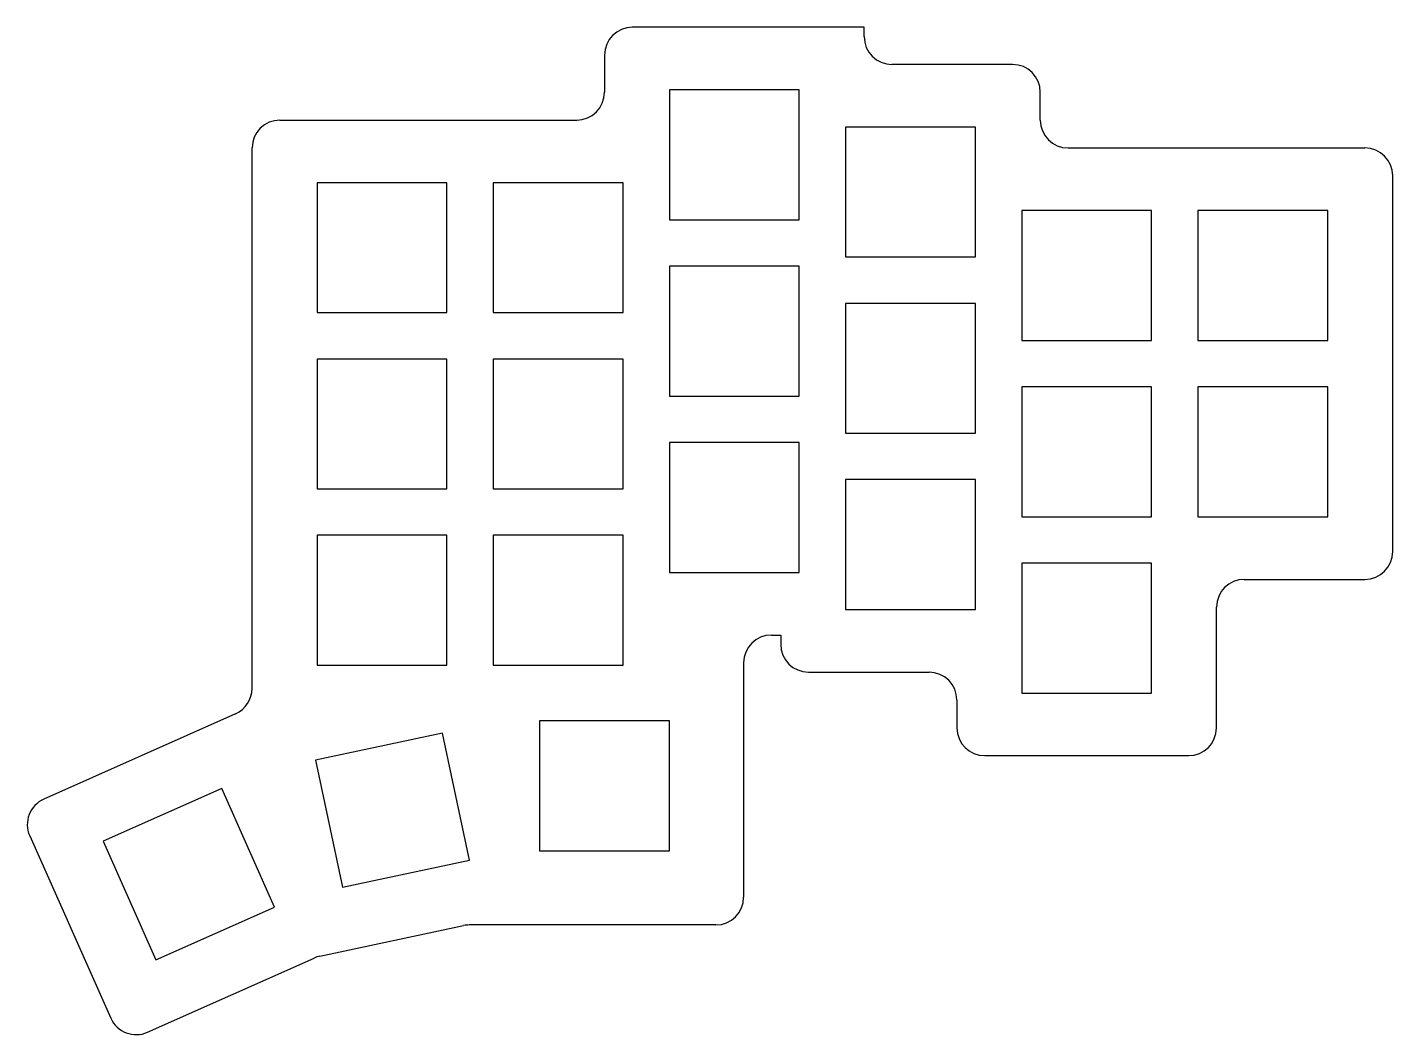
# Model space of a CAD drawing. Header units: millimetres. Extents: x 135 to 282, y -44 to 65.
import ezdxf

# ---------------------------------------------------------------- set-up
doc = ezdxf.new("R2010")
doc.units = ezdxf.units.MM

msp = doc.modelspace()

# ---------------------------------------------------------------- linework, layer by layer
for p, q in [((225, 64.75), (200, 64.75)), ((225, 63.75), (225, 64.75)), ((197, 61.75), (197, 57.75)), ((241, 60.75), (228, 60.75)), ((218, 58), (204, 58)), ((204, 58), (204, 44)), ((218, 44), (218, 58)), ((244, 54.75), (244, 57.75)), ((162, 54.75), (194, 54.75)), ((237, 54), (223, 54)), ((223, 54), (223, 40)), ((237, 40), (237, 54)), ((159, -6.49), (159, 51.75)), ((247, 51.75), (279, 51.75)), ((282, 8.25), (282, 48.75)), ((180, 48), (166, 48)), ((166, 48), (166, 34)), ((180, 34), (180, 48)), ((199, 48), (185, 48)), ((185, 48), (185, 34)), ((199, 34), (199, 48)), ((256, 45), (242, 45)), ((242, 45), (242, 31)), ((256, 31), (256, 45)), ((275, 45), (261, 45)), ((261, 45), (261, 31)), ((275, 31), (275, 45)), ((204, 44), (218, 44)), ((223, 40), (237, 40)), ((218, 39), (204, 39)), ((204, 39), (204, 25)), ((218, 25), (218, 39)), ((166, 34), (180, 34)), ((185, 34), (199, 34)), ((237, 35), (223, 35)), ((223, 35), (223, 21)), ((237, 21), (237, 35)), ((242, 31), (256, 31)), ((261, 31), (275, 31)), ((180, 29), (166, 29)), ((166, 29), (166, 15)), ((180, 15), (180, 29)), ((199, 29), (185, 29)), ((185, 29), (185, 15)), ((199, 15), (199, 29)), ((256, 26), (242, 26)), ((242, 26), (242, 12)), ((256, 12), (256, 26)), ((275, 26), (261, 26)), ((261, 26), (261, 12)), ((275, 12), (275, 26)), ((204, 25), (218, 25)), ((223, 21), (237, 21)), ((218, 20), (204, 20)), ((204, 20), (204, 6)), ((218, 6), (218, 20)), ((166, 15), (180, 15)), ((185, 15), (199, 15)), ((237, 16), (223, 16)), ((223, 16), (223, 2)), ((237, 2), (237, 16)), ((242, 12), (256, 12)), ((261, 12), (275, 12)), ((180, 10), (166, 10)), ((166, 10), (166, -4)), ((180, -4), (180, 10)), ((199, 10), (185, 10)), ((185, 10), (185, -4)), ((199, -4), (199, 10)), ((204, 6), (218, 6)), ((256, 7), (242, 7)), ((242, 7), (242, -7)), ((256, -7), (256, 7)), ((266, 5.25), (279, 5.25)), ((223, 2), (237, 2)), ((263, -10.75), (263, 2.25)), ((215, -0.75), (216, -0.75)), ((216, -0.75), (216, -1.75)), ((166, -4), (180, -4)), ((185, -4), (199, -4)), ((212, -3.75), (212, -29)), ((219, -4.75), (232, -4.75)), ((242, -7), (256, -7)), ((235, -7.75), (235, -10.75)), ((157.22, -9.23), (136.53, -18.44)), ((204, -10), (190, -10)), ((190, -10), (190, -24)), ((204, -24), (204, -10)), ((179.53, -11.34), (165.83, -14.25)), ((182.44, -25.03), (179.53, -11.34)), ((165.83, -14.25), (168.74, -27.94)), ((238, -13.75), (260, -13.75)), ((155.72, -17.29), (142.93, -22.98)), ((161.42, -30.08), (155.72, -17.29)), ((135.01, -22.4), (143.76, -42.04)), ((142.93, -22.98), (148.63, -35.77)), ((168.74, -27.94), (182.44, -25.03)), ((190, -24), (204, -24)), ((148.63, -35.77), (161.42, -30.08)), ((166.3, -35.36), (181.81, -32.07)), ((209, -32), (182.43, -32)), ((147.72, -43.56), (165.7, -35.56))]:
    msp.add_line(p, q)
for centre, start, end in [((200, 61.75), 90, 180), ((228, 63.75), 180, 270), ((241, 57.75), 0, 90), ((194, 57.75), 270, 0), ((162, 51.75), 90, 180), ((247, 54.75), 180, 270), ((279, 48.75), 0, 90), ((279, 8.25), 270, 0), ((266, 2.25), 90, 180), ((215, -3.75), 90, 180), ((219, -1.75), 180, 270), ((232, -7.75), 0, 90), ((156, -6.49), 294, 0), ((238, -10.75), 180, 270), ((260, -10.75), 270, 0), ((137.75, -21.18), 114, 204), ((209, -29), 270, 0), ((182.43, -35), 90, 102), ((166.92, -38.3), 102, 114), ((146.5, -40.82), 204, 294)]:
    msp.add_arc(centre, 3, start, end)

doc.saveas('drawing.dxf')
